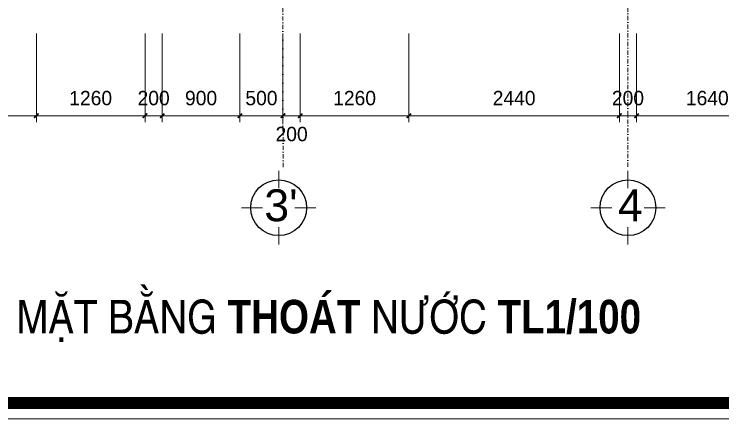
# Model space of a CAD drawing. Header units: millimetres. Extents: x 615730 to 2792744, y 139412 to 597571.
# Drawn here: x 1326353 to 1334570, y 256184 to 260882 of the extents above; entities that cross this region are included whole.
import ezdxf
from ezdxf.enums import TextEntityAlignment as Align

# ---------------------------------------------------------------- set-up
doc = ezdxf.new("R2010")
doc.units = ezdxf.units.MM
doc.header["$MEASUREMENT"] = 0
doc.header["$PDMODE"] = 34
doc.linetypes.add('DASHDOT', pattern=[1, 0.5, -0.25, 0, -0.25])
doc.layers.get('0').update_dxf_attribs({"lineweight": 5})
for name, color, linetype, lineweight in [('0.1(9)', 9, 'Continuous', 13), ('KT', 148, 'Continuous', 18), ('thay', 7, 'Continuous', 15), ('TIM TRUC', 149, 'DASHDOT', 9), ('VLIEU', 250, 'Continuous', 9)]:
    doc.layers.add(name, color=color, linetype=linetype, lineweight=lineweight)
for name, color, linetype in [('H', 252, 'Continuous'), ('netthay', 3, 'Continuous'), ('TEXT', 2, 'Continuous')]:
    doc.layers.add(name, color=color, linetype=linetype)
doc.styles.add('H280', font='', dxfattribs={"height": 200})
doc.styles.add('KT OZON', font='', dxfattribs={"height": 200})
doc.styles.get("Standard").update_dxf_attribs({"font": ''})
doc.styles.add('VNI-AVO', font='vni-roms.shx')
doc.styles.get('H280').set_extended_font_data('VNI-Avo')
doc.styles.get('KT OZON').set_extended_font_data('VNI-Helve')
doc.styles.get('Standard').set_extended_font_data('VNI-Avo')
doc.dimstyles.new('1-50b', dxfattribs={"dimtxt": 167, "dimasz": 50, "dimexe": 75, "dimexo": 150, "dimgap": 120, "dimtad": 1, "dimdec": 0, "dimzin": 12, "dimtxsty": 'VNI-AVO', "dimblk": ']', "dimcen": 0, "dimdle": 50, "dimclrd": 252, "dimclre": 252, "dimclrt": 2, "dimadec": 0, "dimazin": 0, "dimtfac": 1, "dimtdec": 0, "dimtix": 1, "dimtmove": 2, "dimatfit": 0, "dimldrblk": 'OPEN90', "dimfxl": 1, "dimlwd": -1, "dimlwe": -1, "dimarcsym": 0})

# ---------------------------------------------------------------- blocks, each defined once
blk = doc.blocks.new('TRUC 1')
at = {"ltscale": 50}
blk.add_circle((0, -9525), 8572, dxfattribs=at)
at = {"layer": '0.1(9)', "ltscale": 50}
for p, q in [((0, -3572), (0, 1782)), ((-4942, -9525), (-11427, -9525)), ((4942, -9525), (11427, -9525)), ((0, -15478), (0, -20832))]:
    blk.add_line(p, q, dxfattribs=at)
at = {"layer": 'TEXT', "ltscale": 50, "style": 'H280'}
blk.add_attdef('1', text='', height=10478, dxfattribs=at).set_placement((-214, -4892), align=Align.CENTER)
blk = doc.blocks.new(']')
for p, q in [((1, 0), (-1, 0)), ((0, 1), (0, -1))]:
    blk.add_line(p, q)
at = {"color": 9, "const_width": 0.4}
blk.add_lwpolyline([(-0.51, -0.51), (0.51, 0.51)], dxfattribs=at)
blk = doc.blocks.new('*D2738')
at = {"layer": 'DEFPOINTS', "color": 0, "ltscale": 10, "transparency": 16777216}
for p in [(1333369.9, 260808.8), (1333569.9, 260808.8), (1333569.9, 259703)]:
    blk.add_point(p, dxfattribs=at)
at = {"layer": 'KT', "color": 252, "ltscale": 10, "transparency": 16777216}
for p, q in [((1333369.9, 260658.8), (1333369.9, 259628)), ((1333569.9, 260658.8), (1333569.9, 259628)), ((1333319.9, 259703), (1333269.9, 259703)), ((1333369.9, 259703), (1333569.9, 259703)), ((1333619.9, 259703), (1333669.9, 259703))]:
    blk.add_line(p, q, dxfattribs=at)
at = {"layer": 'KT', "color": 252, "ltscale": 10, "transparency": 16777216, "xscale": 50, "yscale": 50, "zscale": 50}
blk.add_blockref(']', (1333369.9, 259703), dxfattribs=at)
at = {"layer": 'KT', "color": 252, "ltscale": 10, "transparency": 16777216, "xscale": 50, "yscale": 50, "zscale": 50, "rotation": 180}
blk.add_blockref(']', (1333569.9, 259703), dxfattribs=at)
at = {"layer": 'KT', "color": 2, "ltscale": 10, "transparency": 16777216, "insert": (1333469.9, 259906.5), "char_height": 167, "attachment_point": 5, "style": 'VNI-AVO'}
blk.add_mtext('200', dxfattribs=at)
blk = doc.blocks.new('_Open90')
at = {"color": 0, "linetype": 'ByBlock', "lineweight": -2}
for p, q in [((0, 0), (-1, 0)), ((-0.5, 0.5), (0, 0)), ((0, 0), (-0.5, -0.5))]:
    blk.add_line(p, q, dxfattribs=at)
blk = doc.blocks.new('*D2739')
at = {"layer": 'DEFPOINTS', "color": 0, "ltscale": 10, "transparency": 16777216}
for p in [(1324169.9, 260808.8), (1326609.9, 260808.8), (1326609.9, 259703)]:
    blk.add_point(p, dxfattribs=at)
at = {"layer": 'VLIEU', "color": 252, "ltscale": 10, "transparency": 16777216}
for p, q in [((1324169.9, 260658.8), (1324169.9, 259628)), ((1326609.9, 260658.8), (1326609.9, 259628)), ((1324219.9, 259703), (1326559.9, 259703))]:
    blk.add_line(p, q, dxfattribs=at)
at = {"layer": 'VLIEU', "color": 252, "ltscale": 10, "transparency": 16777216, "xscale": 50, "yscale": 50, "zscale": 50, "rotation": 180}
blk.add_blockref(']', (1324169.9, 259703), dxfattribs=at)
at = {"layer": 'VLIEU', "color": 252, "ltscale": 10, "transparency": 16777216, "xscale": 50, "yscale": 50, "zscale": 50}
blk.add_blockref(']', (1326609.9, 259703), dxfattribs=at)
at = {"layer": 'VLIEU', "color": 2, "ltscale": 10, "transparency": 16777216, "insert": (1325389.9, 259906.5), "char_height": 167, "attachment_point": 5, "style": 'VNI-AVO'}
blk.add_mtext('2440', dxfattribs=at)
blk = doc.blocks.new('*D2740')
at = {"layer": 'DEFPOINTS', "color": 0, "ltscale": 10, "transparency": 16777216}
for p in [(1326609.9, 260808.8), (1327869.9, 260808.8), (1327869.9, 259703)]:
    blk.add_point(p, dxfattribs=at)
at = {"layer": 'VLIEU', "color": 252, "ltscale": 10, "transparency": 16777216}
for p, q in [((1326609.9, 260658.8), (1326609.9, 259628)), ((1327869.9, 260658.8), (1327869.9, 259628)), ((1326659.9, 259703), (1327819.9, 259703))]:
    blk.add_line(p, q, dxfattribs=at)
at = {"layer": 'VLIEU', "color": 252, "ltscale": 10, "transparency": 16777216, "xscale": 50, "yscale": 50, "zscale": 50, "rotation": 180}
blk.add_blockref(']', (1326609.9, 259703), dxfattribs=at)
at = {"layer": 'VLIEU', "color": 252, "ltscale": 10, "transparency": 16777216, "xscale": 50, "yscale": 50, "zscale": 50}
blk.add_blockref(']', (1327869.9, 259703), dxfattribs=at)
at = {"layer": 'VLIEU', "color": 2, "ltscale": 10, "transparency": 16777216, "insert": (1327239.9, 259906.5), "char_height": 167, "attachment_point": 5, "style": 'VNI-AVO'}
blk.add_mtext('1260', dxfattribs=at)
blk = doc.blocks.new('*D2741')
at = {"layer": 'DEFPOINTS', "color": 0, "ltscale": 10, "transparency": 16777216}
for p in [(1327869.9, 260808.8), (1328069.9, 260808.8), (1328069.9, 259703)]:
    blk.add_point(p, dxfattribs=at)
at = {"layer": 'VLIEU', "color": 252, "ltscale": 10, "transparency": 16777216}
for p, q in [((1327869.9, 260658.8), (1327869.9, 259628)), ((1328069.9, 260658.8), (1328069.9, 259628)), ((1327819.9, 259703), (1327769.9, 259703)), ((1327869.9, 259703), (1328069.9, 259703)), ((1328119.9, 259703), (1328169.9, 259703))]:
    blk.add_line(p, q, dxfattribs=at)
at = {"layer": 'VLIEU', "color": 252, "ltscale": 10, "transparency": 16777216, "xscale": 50, "yscale": 50, "zscale": 50}
blk.add_blockref(']', (1327869.9, 259703), dxfattribs=at)
at = {"layer": 'VLIEU', "color": 252, "ltscale": 10, "transparency": 16777216, "xscale": 50, "yscale": 50, "zscale": 50, "rotation": 180}
blk.add_blockref(']', (1328069.9, 259703), dxfattribs=at)
at = {"layer": 'VLIEU', "color": 2, "ltscale": 10, "transparency": 16777216, "insert": (1327969.9, 259906.5), "char_height": 167, "attachment_point": 5, "style": 'VNI-AVO'}
blk.add_mtext('200', dxfattribs=at)
blk = doc.blocks.new('*D2742')
at = {"layer": 'DEFPOINTS', "color": 0, "ltscale": 10, "transparency": 16777216}
for p in [(1328069.9, 260808.8), (1328969.9, 260808.8), (1328969.9, 259703)]:
    blk.add_point(p, dxfattribs=at)
at = {"layer": 'VLIEU', "color": 252, "ltscale": 10, "transparency": 16777216}
for p, q in [((1328069.9, 260658.8), (1328069.9, 259628)), ((1328969.9, 260658.8), (1328969.9, 259628)), ((1328119.9, 259703), (1328919.9, 259703))]:
    blk.add_line(p, q, dxfattribs=at)
at = {"layer": 'VLIEU', "color": 252, "ltscale": 10, "transparency": 16777216, "xscale": 50, "yscale": 50, "zscale": 50, "rotation": 180}
blk.add_blockref(']', (1328069.9, 259703), dxfattribs=at)
at = {"layer": 'VLIEU', "color": 252, "ltscale": 10, "transparency": 16777216, "xscale": 50, "yscale": 50, "zscale": 50}
blk.add_blockref(']', (1328969.9, 259703), dxfattribs=at)
at = {"layer": 'VLIEU', "color": 2, "ltscale": 10, "transparency": 16777216, "insert": (1328519.9, 259906.5), "char_height": 167, "attachment_point": 5, "style": 'VNI-AVO'}
blk.add_mtext('900', dxfattribs=at)
blk = doc.blocks.new('*D2743')
at = {"layer": 'DEFPOINTS', "color": 0, "ltscale": 10, "transparency": 16777216}
for p in [(1328969.9, 260808.8), (1329469.7, 260808.8), (1329469.7, 259703)]:
    blk.add_point(p, dxfattribs=at)
at = {"layer": 'VLIEU', "color": 252, "ltscale": 10, "transparency": 16777216}
for p, q in [((1328969.9, 260658.8), (1328969.9, 259628)), ((1329469.7, 260658.8), (1329469.7, 259628)), ((1328919.9, 259703), (1328869.9, 259703)), ((1328969.9, 259703), (1329469.7, 259703)), ((1329519.7, 259703), (1329569.7, 259703))]:
    blk.add_line(p, q, dxfattribs=at)
at = {"layer": 'VLIEU', "color": 252, "ltscale": 10, "transparency": 16777216, "xscale": 50, "yscale": 50, "zscale": 50}
blk.add_blockref(']', (1328969.9, 259703), dxfattribs=at)
at = {"layer": 'VLIEU', "color": 252, "ltscale": 10, "transparency": 16777216, "xscale": 50, "yscale": 50, "zscale": 50, "rotation": 180}
blk.add_blockref(']', (1329469.7, 259703), dxfattribs=at)
at = {"layer": 'VLIEU', "color": 2, "ltscale": 10, "transparency": 16777216, "insert": (1329219.8, 259906.5), "char_height": 167, "attachment_point": 5, "style": 'VNI-AVO'}
blk.add_mtext('500', dxfattribs=at)
blk = doc.blocks.new('*D2744')
at = {"layer": 'DEFPOINTS', "color": 0, "ltscale": 10, "transparency": 16777216}
for p in [(1329469.7, 260808.8), (1329669.9, 260808.8), (1329669.9, 259703)]:
    blk.add_point(p, dxfattribs=at)
at = {"layer": 'VLIEU', "color": 252, "ltscale": 10, "transparency": 16777216}
for p, q in [((1329469.7, 260658.8), (1329469.7, 259628)), ((1329669.9, 260658.8), (1329669.9, 259628)), ((1329419.7, 259703), (1329369.7, 259703)), ((1329469.7, 259703), (1329669.9, 259703)), ((1329719.9, 259703), (1329769.9, 259703))]:
    blk.add_line(p, q, dxfattribs=at)
at = {"layer": 'VLIEU', "color": 252, "ltscale": 10, "transparency": 16777216, "xscale": 50, "yscale": 50, "zscale": 50}
blk.add_blockref(']', (1329469.7, 259703), dxfattribs=at)
at = {"layer": 'VLIEU', "color": 252, "ltscale": 10, "transparency": 16777216, "xscale": 50, "yscale": 50, "zscale": 50, "rotation": 180}
blk.add_blockref(']', (1329669.9, 259703), dxfattribs=at)
at = {"layer": 'VLIEU', "color": 2, "ltscale": 10, "transparency": 16777216, "insert": (1329569.8, 259489), "char_height": 167, "attachment_point": 5, "style": 'VNI-AVO'}
blk.add_mtext('200', dxfattribs=at)
blk = doc.blocks.new('*D2745')
at = {"layer": 'DEFPOINTS', "color": 0, "ltscale": 10, "transparency": 16777216}
for p in [(1329669.9, 260808.8), (1330929.9, 260808.8), (1330929.9, 259703)]:
    blk.add_point(p, dxfattribs=at)
at = {"layer": 'VLIEU', "color": 252, "ltscale": 10, "transparency": 16777216}
for p, q in [((1329669.9, 260658.8), (1329669.9, 259628)), ((1330929.9, 260658.8), (1330929.9, 259628)), ((1329719.9, 259703), (1330879.9, 259703))]:
    blk.add_line(p, q, dxfattribs=at)
at = {"layer": 'VLIEU', "color": 252, "ltscale": 10, "transparency": 16777216, "xscale": 50, "yscale": 50, "zscale": 50, "rotation": 180}
blk.add_blockref(']', (1329669.9, 259703), dxfattribs=at)
at = {"layer": 'VLIEU', "color": 252, "ltscale": 10, "transparency": 16777216, "xscale": 50, "yscale": 50, "zscale": 50}
blk.add_blockref(']', (1330929.9, 259703), dxfattribs=at)
at = {"layer": 'VLIEU', "color": 2, "ltscale": 10, "transparency": 16777216, "insert": (1330299.9, 259906.5), "char_height": 167, "attachment_point": 5, "style": 'VNI-AVO'}
blk.add_mtext('1260', dxfattribs=at)
blk = doc.blocks.new('*D2746')
at = {"layer": 'DEFPOINTS', "color": 0, "ltscale": 10, "transparency": 16777216}
for p in [(1330929.9, 260808.8), (1333369.9, 260808.8), (1333369.9, 259703)]:
    blk.add_point(p, dxfattribs=at)
at = {"layer": 'VLIEU', "color": 252, "ltscale": 10, "transparency": 16777216}
for p, q in [((1330929.9, 260658.8), (1330929.9, 259628)), ((1333369.9, 260658.8), (1333369.9, 259628)), ((1330979.9, 259703), (1333319.9, 259703))]:
    blk.add_line(p, q, dxfattribs=at)
at = {"layer": 'VLIEU', "color": 252, "ltscale": 10, "transparency": 16777216, "xscale": 50, "yscale": 50, "zscale": 50, "rotation": 180}
blk.add_blockref(']', (1330929.9, 259703), dxfattribs=at)
at = {"layer": 'VLIEU', "color": 252, "ltscale": 10, "transparency": 16777216, "xscale": 50, "yscale": 50, "zscale": 50}
blk.add_blockref(']', (1333369.9, 259703), dxfattribs=at)
at = {"layer": 'VLIEU', "color": 2, "ltscale": 10, "transparency": 16777216, "insert": (1332149.9, 259906.5), "char_height": 167, "attachment_point": 5, "style": 'VNI-AVO'}
blk.add_mtext('2440', dxfattribs=at)
blk = doc.blocks.new('*D2747')
at = {"layer": 'DEFPOINTS', "color": 0, "ltscale": 10, "transparency": 16777216}
for p in [(1333569.9, 260808.8), (1335209.7, 260808.8), (1335209.7, 259703)]:
    blk.add_point(p, dxfattribs=at)
at = {"layer": 'VLIEU', "color": 252, "ltscale": 10, "transparency": 16777216}
for p, q in [((1333569.9, 260658.8), (1333569.9, 259628)), ((1335209.7, 260658.8), (1335209.7, 259628)), ((1333619.9, 259703), (1335159.7, 259703))]:
    blk.add_line(p, q, dxfattribs=at)
at = {"layer": 'VLIEU', "color": 252, "ltscale": 10, "transparency": 16777216, "xscale": 50, "yscale": 50, "zscale": 50, "rotation": 180}
blk.add_blockref(']', (1333569.9, 259703), dxfattribs=at)
at = {"layer": 'VLIEU', "color": 252, "ltscale": 10, "transparency": 16777216, "xscale": 50, "yscale": 50, "zscale": 50}
blk.add_blockref(']', (1335209.7, 259703), dxfattribs=at)
at = {"layer": 'VLIEU', "color": 2, "ltscale": 10, "transparency": 16777216, "insert": (1334389.8, 259906.5), "char_height": 167, "attachment_point": 5, "style": 'VNI-AVO'}
blk.add_mtext('1640', dxfattribs=at)

msp = doc.modelspace()

# ---------------------------------------------------------------- linework, layer by layer
at = {"layer": 'H', "const_width": 138.2}
msp.add_lwpolyline([(1316055.1, 256367.8), (1343058, 256367.8), (1343058, 275352.8), (1316055.1, 275352.8)], close=True, dxfattribs=at)
at = {"layer": 'thay', "linetype": 'Continuous'}
msp.add_lwpolyline([(1315870.8, 256183.5), (1343242.3, 256183.5), (1343242.3, 275537.1), (1315870.8, 275537.1)], close=True, dxfattribs=at)
at = {"layer": 'TIM TRUC', "ltscale": 100}
for p, q in [((1333469.9, 273573.3), (1333469.9, 259062)), ((1329469.4, 263258.8), (1329470, 259062))]:
    msp.add_line(p, q, dxfattribs=at)

# ---------------------------------------------------------------- block references
at = {"layer": 'netthay', "lineweight": -2, "ltscale": 10}
ref = msp.add_blockref('TRUC 1', (1329419.9, 258274.9, -13.1), dxfattribs=dict(at, xscale=0.03778148023411632, yscale=0.03778148023411632, zscale=0.03778148023411632, rotation=180))
ref.add_attrib('1', "3'", dxfattribs={"layer": 'TEXT', "color": 3, "ltscale": 50, "height": 370.15, "style": 'KT OZON'}).set_placement((1329446.5, 258477.9, -13.1), align=Align.CENTER)
ref = msp.add_blockref('TRUC 1', (1333469.9, 258274.9, -13.1), dxfattribs=dict(at, xscale=0.03778148023411632, yscale=0.03778148023411632, zscale=0.03778148023411632, rotation=180))
ref.add_attrib('1', '4', dxfattribs={"layer": 'TEXT', "color": 3, "ltscale": 50, "height": 370.2, "style": 'KT OZON'}).set_placement((1333496.5, 258477.9, -13.1), align=Align.CENTER)

# ---------------------------------------------------------------- texts
at = {"insert": (1326378.4, 257077.4), "char_height": 390, "width": 26392.6, "attachment_point": 7}
msp.add_mtext('{\\fVNI-Helve-Condense|b1|i0|c0|p2;MAËT BAÈNG THOAÙT NÖÔÙC TL1/100}', dxfattribs=at)

# ---------------------------------------------------------------- dimensions: what is measured, and where the dimension line sits
at = {"layer": 'KT', "ltscale": 10}
dim = msp.add_linear_dim(base=(1333569.9, 259703), p1=(1333369.9, 260808.8), p2=(1333569.9, 260808.8), dimstyle='1-50b', dxfattribs=at)
dim.commit()
dim.dimension.update_dxf_attribs({"geometry": '*D2738', "text_midpoint": (1333469.9, 259906.5)})
at = {"layer": 'VLIEU', "ltscale": 10}
for base, p1, p2, picture, middle in [((1326609.9, 259703), (1324169.9, 260808.8), (1326609.9, 260808.8), '*D2739', (1325389.9, 259906.5)), ((1327869.9, 259703), (1326609.9, 260808.8), (1327869.9, 260808.8), '*D2740', (1327239.9, 259906.5)), ((1328069.9, 259703), (1327869.9, 260808.8), (1328069.9, 260808.8), '*D2741', (1327969.9, 259906.5)), ((1328969.9, 259703), (1328069.9, 260808.8), (1328969.9, 260808.8), '*D2742', (1328519.9, 259906.5)), ((1329469.7, 259703), (1328969.9, 260808.8), (1329469.7, 260808.8), '*D2743', (1329219.8, 259906.5)), ((1330929.9, 259703), (1329669.9, 260808.8), (1330929.9, 260808.8), '*D2745', (1330299.9, 259906.5)), ((1333369.9, 259703), (1330929.9, 260808.8), (1333369.9, 260808.8), '*D2746', (1332149.9, 259906.5)), ((1335209.7, 259703), (1333569.9, 260808.8), (1335209.7, 260808.8), '*D2747', (1334389.8, 259906.5))]:
    dim = msp.add_linear_dim(base=base, p1=p1, p2=p2, dimstyle='1-50b', override={"dimfxl": 2}, dxfattribs=at)
    dim.commit()
    dim.dimension.update_dxf_attribs({"geometry": picture, "text_midpoint": middle})
dim = msp.add_linear_dim(base=(1329669.9, 259703), p1=(1329469.7, 260808.8), p2=(1329669.9, 260808.8), dimstyle='1-50b', override={"dimfxl": 2}, dxfattribs=at)
dim.commit()
dim.dimension.update_dxf_attribs({"geometry": '*D2744', "text_midpoint": (1329569.8, 259489), "dimtype": 160})

doc.saveas('drawing.dxf')
